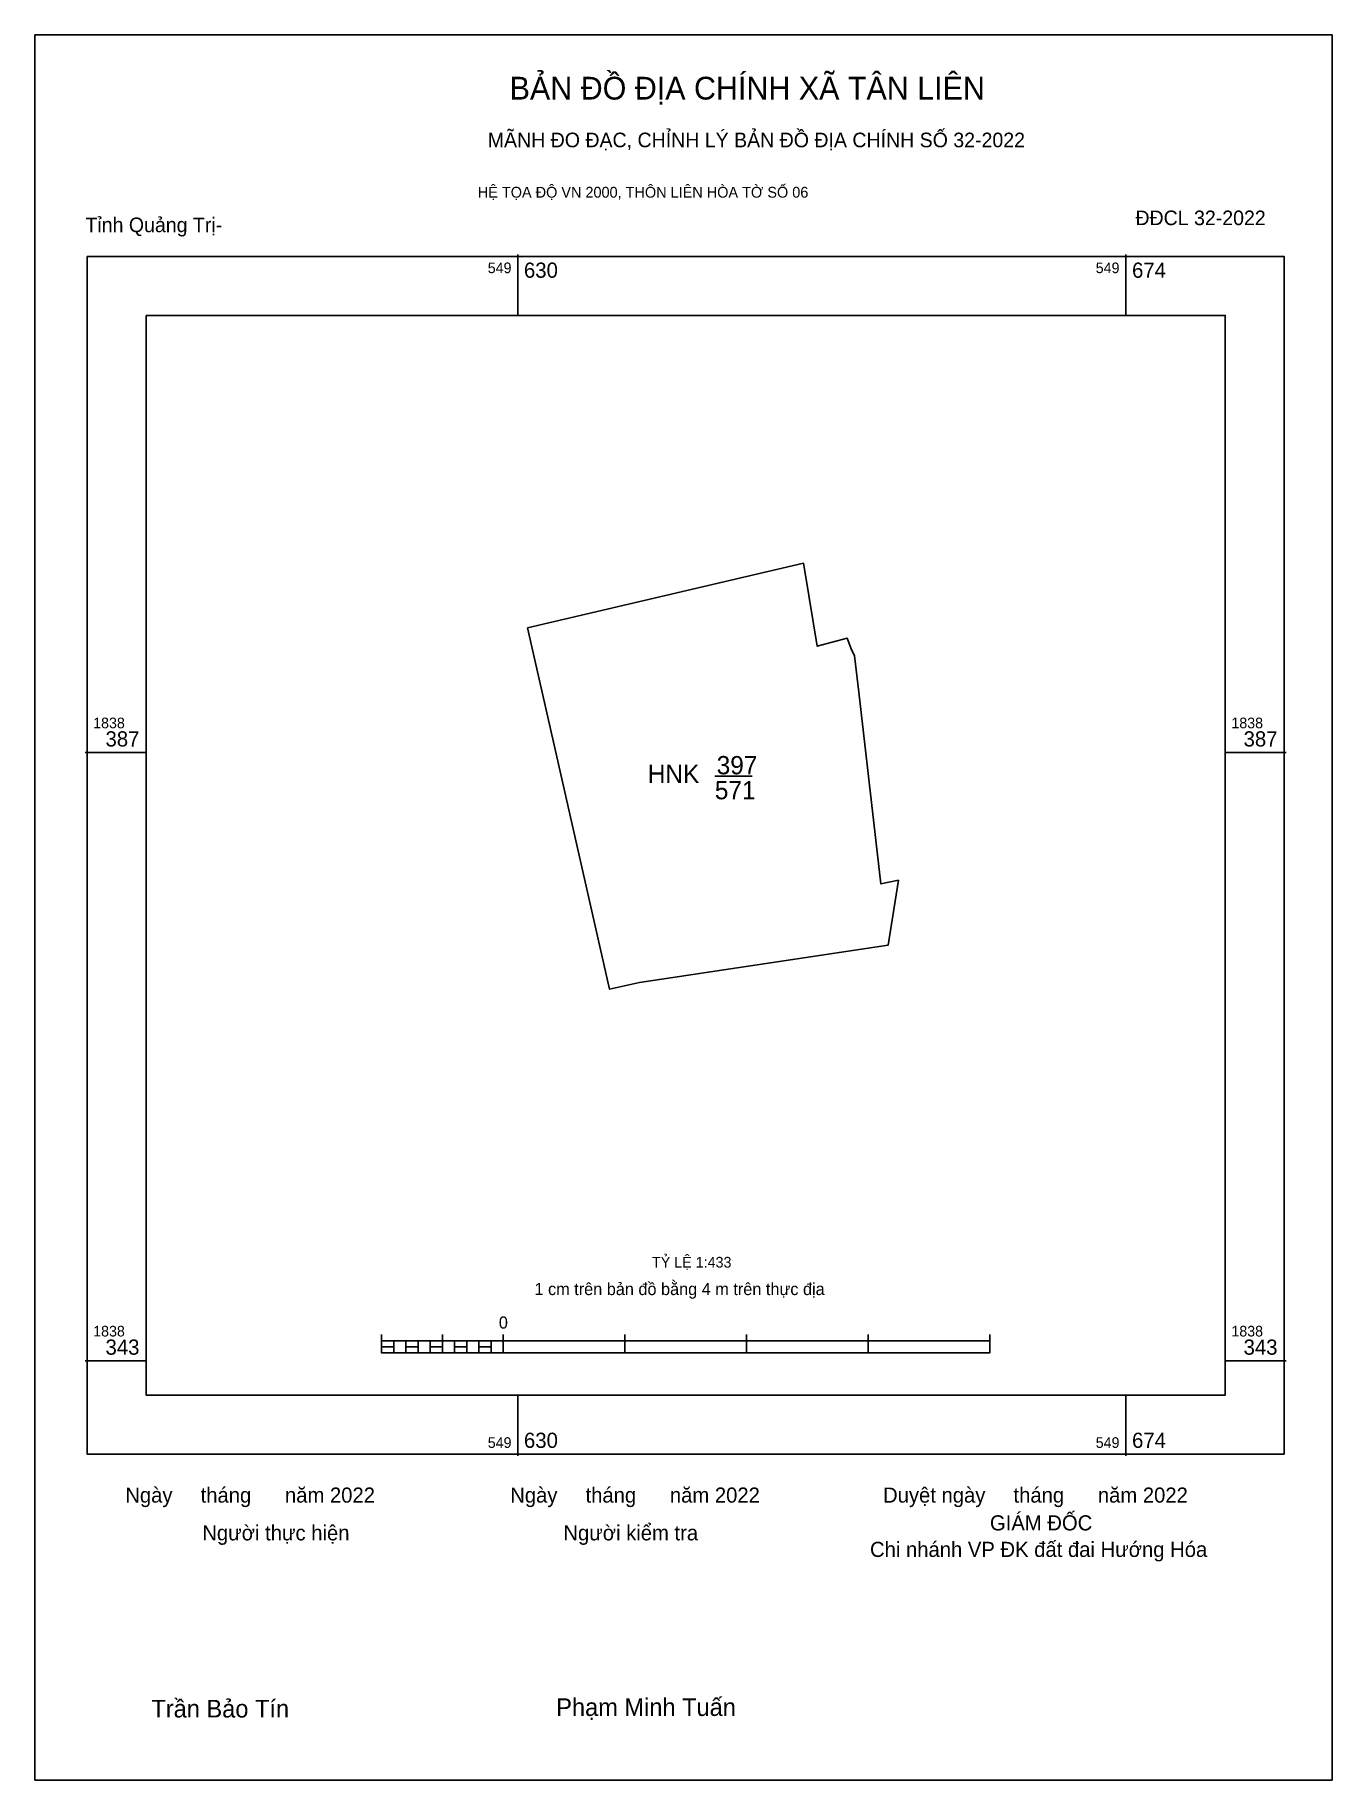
# Model space of a CAD drawing. Extents: x 549596 to 549689, y 1838314 to 1838438.
import ezdxf

# ---------------------------------------------------------------- set-up
doc = ezdxf.new("R2010")
doc.units = 0
for name, color, linetype in [('Level 10', 7, 'Continuous'), ('Level 13', 7, 'Continuous'), ('Level 15', 7, 'Continuous'), ('Level 27', 7, 'Continuous'), ('Level 6', 7, 'Continuous'), ('Level 62', 7, 'Continuous'), ('Level 63', 7, 'Continuous'), ('Level 9', 7, 'Continuous')]:
    doc.layers.add(name, color=color, linetype=linetype)

msp = doc.modelspace()

# ---------------------------------------------------------------- linework, layer by layer
at = {"layer": 'Level 10'}
msp.add_lwpolyline([(549657.89, 1838378.19), (549657.16, 1838373.56), (549639.44, 1838370.91), (549637.29, 1838370.44), (549633.26, 1838388.24), (549631.46, 1838396.17), (549651.13, 1838400.78), (549651.2, 1838400.35), (549652.11, 1838394.87), (549654.25, 1838395.44), (549654.52, 1838394.67), (549654.77, 1838394.18), (549655.07, 1838391.6), (549656.65, 1838377.93)], close=True, dxfattribs=at)
at = {"layer": 'Level 15'}
msp.add_lwpolyline([(549596.34, 1838438.43), (549688.81, 1838438.43), (549688.81, 1838314.07), (549596.34, 1838314.07)], close=True, dxfattribs=at)
at = {"layer": 'Level 27'}
for p, q in [((549651.13, 1838400.78), (549651.13, 1838400.78)), ((549631.46, 1838396.17), (549631.46, 1838396.17)), ((549655.07, 1838391.6), (549655.07, 1838391.6)), ((549633.26, 1838388.24), (549633.26, 1838388.24)), ((549657.16, 1838373.56), (549657.16, 1838373.56)), ((549637.29, 1838370.44), (549637.29, 1838370.44)), ((549639.44, 1838370.91), (549639.44, 1838370.91))]:
    msp.add_line(p, q, dxfattribs=at)
at = {"layer": 'Level 62'}
msp.add_lwpolyline([(549604.26, 1838418.44), (549681.19, 1838418.44), (549681.19, 1838341.5), (549604.26, 1838341.5)], close=True, dxfattribs=at)
at = {"layer": 'Level 63'}
for p, q in [((549630.77, 1838422.78), (549630.77, 1838418.44)), ((549674.11, 1838422.78), (549674.11, 1838418.44)), ((549599.92, 1838387.29), (549604.26, 1838387.29)), ((549681.19, 1838387.29), (549685.53, 1838387.29)), ((549621.05, 1838345.81), (549621.05, 1838344.51)), ((549621.05, 1838345.37), (549664.4, 1838345.37)), ((549621.92, 1838345.37), (549621.92, 1838344.51)), ((549622.79, 1838345.37), (549622.79, 1838344.51)), ((549623.65, 1838345.37), (549623.65, 1838344.51)), ((549624.52, 1838345.37), (549624.52, 1838344.51)), ((549625.39, 1838345.81), (549625.39, 1838344.51)), ((549625.39, 1838345.37), (549625.39, 1838344.51)), ((549626.25, 1838345.37), (549626.25, 1838344.51)), ((549627.12, 1838345.37), (549627.12, 1838344.51)), ((549627.99, 1838345.37), (549627.99, 1838344.51)), ((549628.86, 1838345.37), (549628.86, 1838344.51)), ((549629.72, 1838345.81), (549629.72, 1838344.51)), ((549629.72, 1838345.37), (549629.72, 1838344.51)), ((549638.39, 1838345.81), (549638.39, 1838344.51)), ((549647.06, 1838345.81), (549647.06, 1838344.51)), ((549655.73, 1838345.81), (549655.73, 1838344.51)), ((549664.4, 1838345.81), (549664.4, 1838344.51)), ((549599.92, 1838343.94), (549604.26, 1838343.94)), ((549621.05, 1838344.51), (549664.4, 1838344.51)), ((549681.19, 1838343.94), (549685.53, 1838343.94)), ((549630.77, 1838341.5), (549630.77, 1838337.17)), ((549674.11, 1838341.5), (549674.11, 1838337.17))]:
    msp.add_line(p, q, dxfattribs=at)
for points in [[(549600.06, 1838422.64), (549685.39, 1838422.64), (549685.39, 1838337.3), (549600.06, 1838337.3)], [(549621.05, 1838344.94), (549621.92, 1838344.94), (549621.92, 1838344.51), (549621.05, 1838344.51)], [(549621.05, 1838344.94), (549621.92, 1838344.94), (549621.92, 1838344.51), (549621.05, 1838344.51)], [(549622.79, 1838344.94), (549623.65, 1838344.94), (549623.65, 1838344.51), (549622.79, 1838344.51)], [(549624.52, 1838344.94), (549625.39, 1838344.94), (549625.39, 1838344.51), (549624.52, 1838344.51)], [(549626.25, 1838344.94), (549627.12, 1838344.94), (549627.12, 1838344.51), (549626.25, 1838344.51)], [(549627.99, 1838344.94), (549628.86, 1838344.94), (549628.86, 1838344.51), (549627.99, 1838344.51)]]:
    msp.add_lwpolyline(points, close=True, dxfattribs=at)
at = {"layer": 'Level 9'}
msp.add_line((549644.81, 1838385.61), (549647.46, 1838385.61), dxfattribs=at)

# ---------------------------------------------------------------- texts
at = {"layer": 'Level 13'}
for s, p in [('HNK', (549640.03, 1838385.12)), ('397', (549644.94, 1838385.74)), ('571', (549644.81, 1838383.96))]:
    msp.add_text(s, height=1.3, dxfattribs=at).set_placement(p)
at = {"layer": 'Level 6'}
msp.add_text('TỶ LỆ 1:433', height=0.7619, dxfattribs=at).set_placement((549640.33, 1838350.59))
at = {"layer": 'Level 63'}
for s, height, p in [('BẢN ĐỒ ĐỊA CHÍNH XÃ TÂN LIÊN', 1.6226, (549630.18, 1838433.82)), ('MÃNH ĐO ĐẠC, CHỈNH LÝ BẢN ĐỒ ĐỊA CHÍNH SỐ 32-2022', 1.0412, (549628.62, 1838430.42)), ('HỆ TỌA ĐỘ VN 2000, THÔN LIÊN HÒA TỜ SỐ 06', 0.7707, (549627.91, 1838426.83)), ('549', 0.759, (549628.62, 1838421.45)), ('630', 1.084, (549631.2, 1838421.12)), ('549', 0.759, (549671.96, 1838421.45)), ('674', 1.084, (549674.55, 1838421.12)), ('1838', 0.759, (549600.49, 1838389.02)), ('1838', 0.759, (549681.63, 1838389.02)), ('387', 1.084, (549601.37, 1838387.72)), ('387', 1.084, (549682.5, 1838387.72)), ('D', 0.00434, (549643.2, 1838384.8)), ('D', 0.00434, (549646.52, 1838384.8)), ('1 cm trên bản đồ bằng 4 m trên thực địa', 0.8669, (549631.95, 1838348.63)), ('1838', 0.759, (549600.49, 1838345.68)), ('0', 0.867, (549629.41, 1838346.24)), ('1838', 0.759, (549681.63, 1838345.68)), ('343', 1.084, (549601.37, 1838344.38)), ('343', 1.084, (549682.5, 1838344.38)), ('630', 1.084, (549631.2, 1838337.74)), ('674', 1.084, (549674.55, 1838337.74)), ('549', 0.759, (549628.62, 1838337.74)), ('549', 0.759, (549671.96, 1838337.74)), ('Ngày     tháng      năm 2022', 1.0785, (549602.78, 1838333.84)), ('Ngày     tháng      năm 2022', 1.0785, (549630.22, 1838333.84)), ('Duyệt ngày     tháng      năm 2022', 1.0785, (549656.8, 1838333.84)), ('GIÁM ĐỐC', 1.079, (549664.42, 1838331.86)), ('Người thực hiện', 1.0785, (549608.27, 1838331.15)), ('Người kiểm tra', 1.0785, (549634.01, 1838331.15)), ('Chi nhánh VP ĐK đất đai Hướng Hóa', 1.0785, (549655.87, 1838329.97)), ('Trần Bảo Tín', 1.258, (549604.64, 1838318.53)), ('Phạm Minh Tuấn', 1.258, (549633.5, 1838318.64))]:
    msp.add_text(s, height=height, dxfattribs=at).set_placement(p)
at = {"layer": 'Level 9'}
for s, p in [('ĐĐCL 32-2022', (549674.79, 1838424.87)), ('Tỉnh Quảng Trị-', (549599.94, 1838424.37))]:
    msp.add_text(s, height=1.0412, dxfattribs=at).set_placement(p)

doc.saveas('drawing.dxf')
